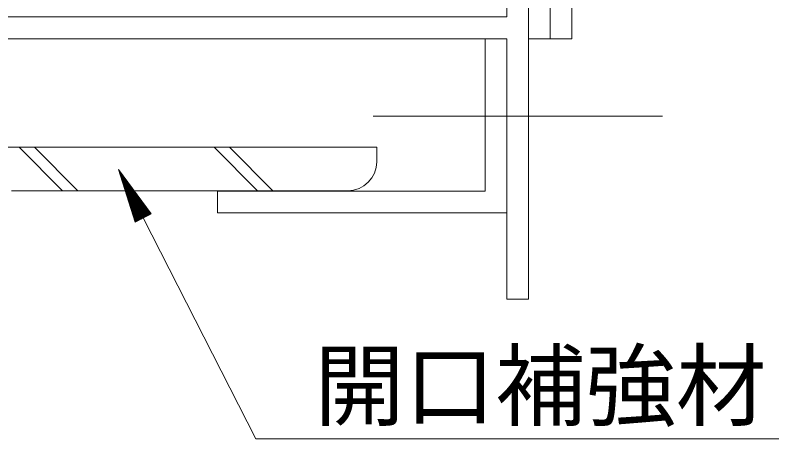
# Model space of a CAD drawing. Units: millimetres at full size, sheet at 1:6; details may follow other scales. Extents: x -1207 to 1226, y -853 to 852.
# Drawn here: x -893.8 to -788.2, y -561.2 to -502.7 of the extents above; entities that cross this region are included whole.
import ezdxf
from ezdxf.enums import TextEntityAlignment as Align

# ---------------------------------------------------------------- set-up
doc = ezdxf.new("R2010")
doc.units = ezdxf.units.MM
doc.header["$LTSCALE"] = 6
doc.linetypes.add('DOUBLE_CHAIN2', pattern=[12.8, 9, -1, 0.6, -0.6, 0.6, -1])
for name, color, linetype, lineweight in [('0-2_SUNPO', 7, 'Continuous', 9), ('0-3_STEEL', 6, 'Continuous', 9), ('0-8_SASH', 134, 'Continuous', 9)]:
    doc.layers.add(name, color=color, linetype=linetype, lineweight=lineweight)
doc.styles.add('ＭＳ ゴシック', font='')
doc.styles.get('ＭＳ ゴシック').set_extended_font_data('MS Gothic')

msp = doc.modelspace()

# ---------------------------------------------------------------- linework, layer by layer
at = {"layer": '0-2_SUNPO'}
for p, q in [((-879.482, -524.032), (-877.187, -531.281)), ((-874.96, -530.145), (-879.482, -524.032)), ((-879.471, -524.066), (-879.457, -524.066)), ((-879.455, -524.116), (-879.42, -524.116)), ((-879.439, -524.166), (-879.383, -524.166)), ((-879.424, -524.216), (-879.346, -524.216)), ((-879.408, -524.266), (-879.309, -524.266)), ((-879.392, -524.316), (-879.272, -524.316)), ((-879.376, -524.366), (-879.235, -524.366)), ((-879.36, -524.416), (-879.198, -524.416)), ((-879.344, -524.466), (-879.161, -524.466)), ((-879.329, -524.516), (-879.124, -524.516)), ((-879.313, -524.566), (-879.087, -524.566)), ((-879.297, -524.616), (-879.05, -524.616)), ((-879.281, -524.666), (-879.013, -524.666)), ((-879.265, -524.716), (-878.976, -524.716)), ((-879.25, -524.766), (-878.939, -524.766)), ((-879.234, -524.816), (-878.902, -524.816)), ((-879.218, -524.866), (-878.865, -524.866)), ((-879.202, -524.916), (-878.828, -524.916)), ((-879.186, -524.966), (-878.791, -524.966)), ((-879.17, -525.016), (-878.754, -525.016)), ((-879.155, -525.066), (-878.717, -525.066)), ((-879.139, -525.116), (-878.68, -525.116)), ((-879.123, -525.166), (-878.643, -525.166)), ((-879.107, -525.216), (-878.606, -525.216)), ((-879.091, -525.266), (-878.569, -525.266)), ((-879.076, -525.316), (-878.532, -525.316)), ((-879.06, -525.366), (-878.495, -525.366)), ((-879.044, -525.416), (-878.458, -525.416)), ((-879.028, -525.466), (-878.421, -525.466)), ((-879.012, -525.516), (-878.384, -525.516)), ((-878.996, -525.566), (-878.347, -525.566)), ((-878.98, -525.616), (-878.31, -525.616)), ((-878.965, -525.666), (-878.273, -525.666)), ((-878.949, -525.716), (-878.236, -525.716)), ((-878.933, -525.766), (-878.199, -525.766)), ((-878.917, -525.816), (-878.162, -525.816)), ((-878.901, -525.866), (-878.125, -525.866)), ((-878.885, -525.916), (-878.088, -525.916)), ((-878.87, -525.966), (-878.051, -525.966)), ((-878.854, -526.016), (-878.014, -526.016)), ((-878.838, -526.066), (-877.977, -526.066)), ((-878.822, -526.116), (-877.94, -526.116)), ((-878.806, -526.166), (-877.903, -526.166)), ((-878.79, -526.216), (-877.866, -526.216)), ((-878.775, -526.266), (-877.829, -526.266)), ((-878.759, -526.316), (-877.792, -526.316)), ((-878.743, -526.366), (-877.755, -526.366)), ((-878.727, -526.416), (-877.718, -526.416)), ((-878.711, -526.466), (-877.681, -526.466)), ((-878.696, -526.516), (-877.644, -526.516)), ((-878.68, -526.566), (-877.607, -526.566)), ((-878.664, -526.616), (-877.571, -526.616)), ((-878.648, -526.666), (-877.533, -526.666)), ((-878.632, -526.716), (-877.497, -526.716)), ((-878.616, -526.766), (-877.46, -526.766)), ((-878.601, -526.816), (-877.423, -526.816)), ((-878.585, -526.866), (-877.386, -526.866)), ((-878.569, -526.916), (-877.348, -526.916)), ((-878.553, -526.966), (-877.312, -526.966)), ((-878.537, -527.016), (-877.275, -527.016)), ((-878.522, -527.066), (-877.238, -527.066)), ((-878.506, -527.116), (-877.201, -527.116)), ((-878.49, -527.166), (-877.164, -527.166)), ((-878.474, -527.216), (-877.127, -527.216)), ((-878.458, -527.266), (-877.09, -527.266)), ((-878.442, -527.316), (-877.053, -527.316)), ((-878.427, -527.366), (-877.016, -527.366)), ((-878.411, -527.416), (-876.979, -527.416)), ((-878.395, -527.466), (-876.942, -527.466)), ((-878.379, -527.516), (-876.905, -527.516)), ((-878.363, -527.566), (-876.868, -527.566)), ((-878.347, -527.616), (-876.831, -527.616)), ((-878.332, -527.666), (-876.794, -527.666)), ((-878.316, -527.716), (-876.757, -527.716)), ((-878.3, -527.766), (-876.72, -527.766)), ((-878.284, -527.816), (-876.683, -527.816)), ((-878.268, -527.866), (-876.646, -527.866)), ((-878.252, -527.916), (-876.609, -527.916)), ((-878.237, -527.966), (-876.572, -527.966)), ((-878.221, -528.016), (-876.535, -528.016)), ((-878.205, -528.066), (-876.498, -528.066)), ((-878.189, -528.116), (-876.461, -528.116)), ((-878.173, -528.166), (-876.424, -528.166)), ((-878.157, -528.216), (-876.387, -528.216)), ((-878.142, -528.266), (-876.35, -528.266)), ((-878.126, -528.316), (-876.313, -528.316)), ((-878.11, -528.366), (-876.276, -528.366)), ((-878.094, -528.416), (-876.239, -528.416)), ((-878.078, -528.466), (-876.202, -528.466)), ((-878.063, -528.516), (-876.165, -528.516)), ((-878.047, -528.566), (-876.128, -528.566)), ((-878.031, -528.616), (-876.091, -528.616)), ((-878.015, -528.666), (-876.054, -528.666)), ((-877.999, -528.716), (-876.017, -528.716)), ((-877.983, -528.766), (-875.98, -528.766)), ((-877.968, -528.816), (-875.943, -528.816)), ((-877.952, -528.866), (-875.906, -528.866)), ((-877.936, -528.916), (-875.869, -528.916)), ((-877.92, -528.966), (-875.832, -528.966)), ((-877.904, -529.016), (-875.795, -529.016)), ((-877.888, -529.066), (-875.758, -529.066)), ((-877.873, -529.116), (-875.721, -529.116)), ((-877.857, -529.166), (-875.684, -529.166)), ((-877.841, -529.216), (-875.647, -529.216)), ((-877.825, -529.266), (-875.61, -529.266)), ((-877.809, -529.316), (-875.573, -529.316)), ((-877.793, -529.366), (-875.536, -529.366)), ((-877.778, -529.416), (-875.499, -529.416)), ((-877.762, -529.466), (-875.462, -529.466)), ((-877.746, -529.516), (-875.426, -529.516)), ((-877.73, -529.566), (-875.388, -529.566)), ((-877.714, -529.616), (-875.352, -529.616)), ((-877.698, -529.666), (-875.315, -529.666)), ((-877.683, -529.716), (-875.277, -529.716)), ((-877.667, -529.766), (-875.241, -529.766)), ((-877.651, -529.816), (-875.203, -529.816)), ((-877.635, -529.866), (-875.167, -529.866)), ((-877.619, -529.916), (-875.13, -529.916)), ((-877.603, -529.966), (-875.093, -529.966)), ((-877.588, -530.016), (-875.056, -530.016)), ((-877.572, -530.066), (-875.019, -530.066)), ((-877.556, -530.116), (-874.982, -530.116)), ((-877.54, -530.166), (-875.002, -530.166)), ((-877.524, -530.216), (-875.1, -530.216)), ((-877.509, -530.266), (-875.198, -530.266)), ((-877.493, -530.316), (-875.296, -530.316)), ((-877.477, -530.366), (-875.394, -530.366)), ((-877.461, -530.416), (-875.492, -530.416)), ((-877.445, -530.466), (-875.59, -530.466)), ((-877.429, -530.516), (-875.688, -530.516)), ((-877.414, -530.566), (-875.786, -530.566)), ((-877.398, -530.616), (-875.884, -530.616)), ((-877.382, -530.666), (-875.982, -530.666)), ((-877.366, -530.716), (-876.08, -530.716)), ((-877.35, -530.766), (-876.178, -530.766)), ((-877.334, -530.816), (-876.276, -530.816)), ((-877.319, -530.866), (-876.374, -530.866)), ((-877.303, -530.916), (-876.472, -530.916)), ((-877.187, -531.281), (-874.96, -530.145)), ((-876.074, -530.713), (-860.515, -561.214)), ((-877.287, -530.966), (-876.57, -530.966)), ((-877.271, -531.016), (-876.669, -531.016)), ((-877.255, -531.066), (-876.767, -531.066)), ((-877.239, -531.116), (-876.865, -531.116)), ((-877.224, -531.166), (-876.963, -531.166)), ((-877.208, -531.216), (-877.06, -531.216)), ((-877.192, -531.266), (-877.158, -531.266)), ((-860.515, -561.214), (-788.209, -561.214))]:
    msp.add_line(p, q, dxfattribs=at)
at = {"layer": '0-3_STEEL'}
for p, q in [((-887.234, -526.954), (-893.234, -520.954)), ((-885.112, -526.954), (-891.112, -520.954)), ((-860.261, -526.954), (-866.261, -520.954)), ((-858.139, -526.954), (-864.14, -520.954)), ((-847.79, -526.954), (-894.29, -526.954))]:
    msp.add_line(p, q, dxfattribs=at)
msp.add_lwpolyline([(-843.79, -522.954), (-843.79, -520.954), (-908.79, -520.954)], dxfattribs=at)
msp.add_arc((-847.79, -522.954), 4, 270, 0, dxfattribs=at)
at = {"layer": '0-8_SASH', "color": 7, "linetype": 'DOUBLE_CHAIN2'}
msp.add_line((-804.291, -516.656), (-844.29, -516.656), dxfattribs=at)
at = {"layer": '0-8_SASH'}
for points in [[(-816.791, -505.953), (-816.791, -265.903), (-819.791, -265.903), (-819.791, -505.953)], [(-819.791, -505.953), (-819.791, -475.953), (-819.791, -472.953), (-822.791, -472.953), (-873.791, -472.953), (-873.791, -457.953), (-876.791, -457.953), (-876.791, -472.953), (-876.791, -475.953), (-873.791, -475.953), (-822.791, -475.953), (-822.791, -505.953)], [(-825.791, -475.953), (-822.791, -475.953), (-822.791, -502.953), (-822.79, -505.953), (-822.79, -541.953), (-825.791, -541.953), (-825.791, -505.953), (-981.79, -505.953), (-984.79, -505.953), (-984.79, -502.953), (-984.79, -475.953), (-981.79, -475.953), (-981.79, -502.953), (-825.791, -502.953)], [(-828.79, -505.953), (-828.79, -526.999), (-865.792, -526.999), (-865.792, -530), (-825.791, -530), (-825.791, -505.953)]]:
    msp.add_lwpolyline(points, close=True, dxfattribs=at)

# ---------------------------------------------------------------- texts
at = {"layer": '0-2_SUNPO', "style": 'ＭＳ ゴシック'}
msp.add_text('開口補強材', height=9.164, dxfattribs=at).set_placement((-852.415, -561.214), align=Align.BOTTOM_LEFT)

doc.saveas('drawing.dxf')
